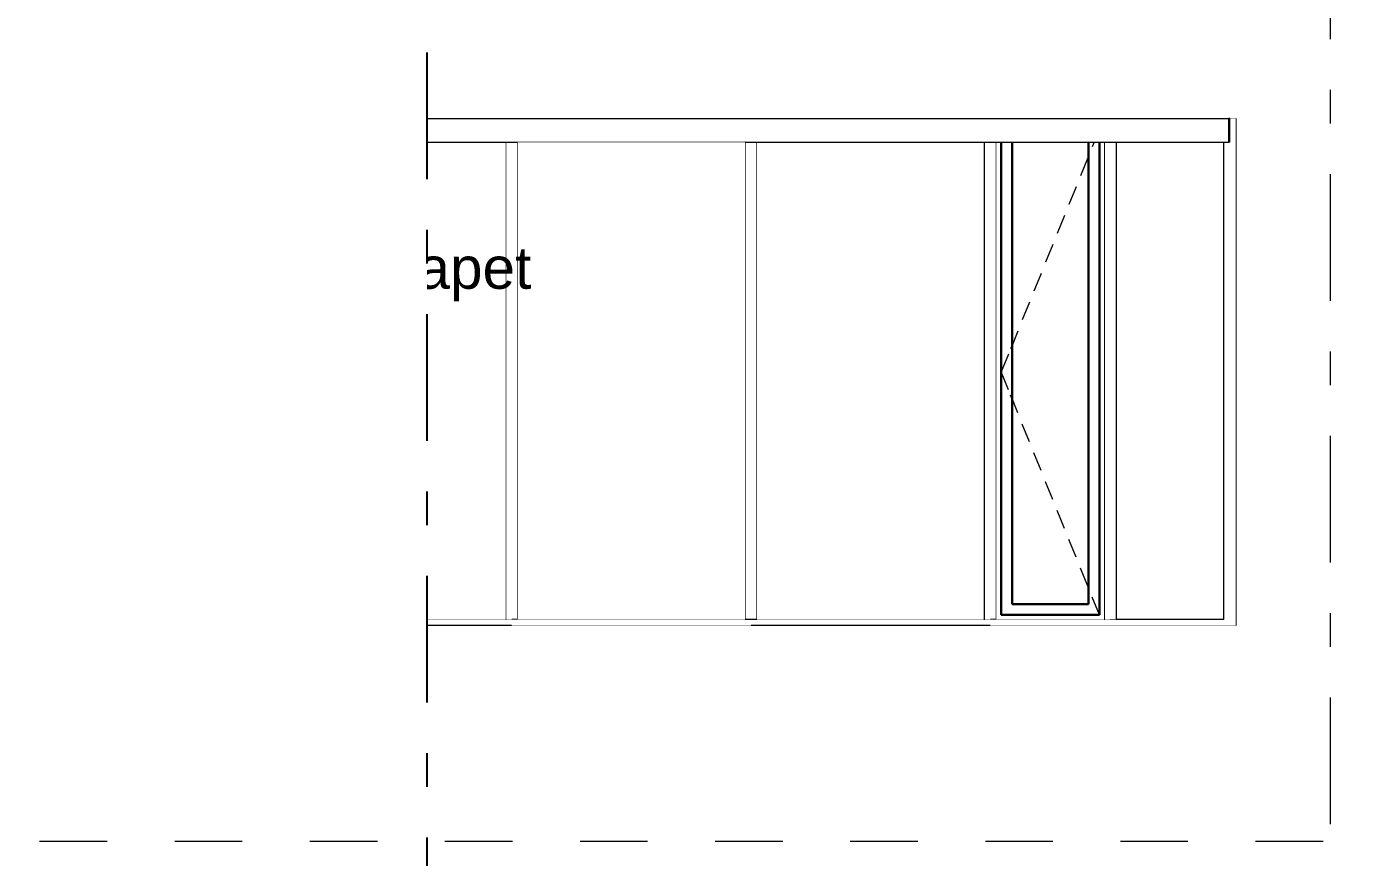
# Model space of a CAD drawing. Header units: millimetres. Extents: x -48147 to 1422273, y -494195 to 18123.
# Drawn here: x 1405204 to 1410760, y -477114 to -473642 of the extents above; entities that cross this region are included whole.
import ezdxf
from ezdxf.enums import TextEntityAlignment as Align

# ---------------------------------------------------------------- set-up
doc = ezdxf.new("R2010")
doc.units = ezdxf.units.MM
doc.header["$MEASUREMENT"] = 0
for name, pattern in [('Dashed', [2822.222233, 1411.111116, -1411.111116]), ('Double Dashed', [1093.611073, 529.166651, -211.666656, 141.111112, -211.666656]), ('Wipeout_Contour', [1000, 0, -1000])]:
    doc.linetypes.add(name, pattern=pattern)
for name, color, linetype, lineweight, true_color in [('0_Pen_No__105', 7, 'Continuous', 15, 0xa6a6a6), ('A-25-M_Wall_Ext_Pen_No__107', 7, 'Continuous', 15, 0xa6a6a6), ('New_A-15-MG_Structural_Grid_Phase_2_Pen_No__222', 7, 'Continuous', 13, 0x65af33), ('New_A-25-M_Curtain_Wall_Pen_No__43', 7, 'Continuous', 30, 0x444444), ('New_A-25-M_Wall_Ext_Pen_No__107', 7, 'Continuous', 15, 0xa6a6a6)]:
    doc.layers.add(name, color=color, linetype=linetype, lineweight=lineweight, true_color=true_color)
for name, color, linetype in [('A-25-M_Wall_Ext', 7, 'Continuous'), ('A-95-P_Drawing', 7, 'Continuous'), ('New_A-15-MG_Structural_Grid_Phase_2', 7, 'Continuous'), ('New_A-20-M_Ceiling', 7, 'Continuous'), ('New_A-25-M_Curtain_Wall', 7, 'Continuous'), ('New_A-25-M_Wall_Ext', 7, 'Continuous'), ('New_A-25-M_Wall_Int', 7, 'Continuous'), ('New_A-95-D_1_20', 7, 'Continuous'), ('New_ArchiCAD Doors', 7, 'Continuous')]:
    doc.layers.add(name, color=color, linetype=linetype)
for name, color, linetype, lineweight in [('A-25-M_Wall_Ext_Pen_No__1', 7, 'Continuous', 13), ('A-25-M_Wall_Ext_Pen_No__87', 8, 'Continuous', 20), ('A-95-P_Drawing_Pen_No__194', 7, 'Continuous', 25), ('New_A-20-M_Ceiling_Pen_No__89', 8, 'Continuous', 20), ('New_A-25-M_Curtain_Wall_Pen_No__2', 8, 'Continuous', 15), ('New_A-25-M_Curtain_Wall_Pen_No__3', 7, 'Continuous', 18), ('New_A-25-M_Curtain_Wall_Pen_No__87', 8, 'Continuous', 20), ('New_A-25-M_Wall_Ext_Pen_No__1', 7, 'Continuous', 13), ('New_A-25-M_Wall_Ext_Pen_No__191', 7, 'Continuous', 5), ('New_A-25-M_Wall_Ext_Pen_No__87', 8, 'Continuous', 20), ('New_A-95-D_1_20_Pen_No__1', 7, 'Continuous', 13), ('New_ArchiCAD Doors_Pen_No__87', 8, 'Continuous', 20)]:
    doc.layers.add(name, color=color, linetype=linetype, lineweight=lineweight)
doc.styles.add('GENERATED_STYLE_1', font='')
doc.styles.add('GENERATED_STYLE_2', font='')
doc.styles.get('GENERATED_STYLE_1').set_extended_font_data('Arial')
doc.styles.get('GENERATED_STYLE_2').set_extended_font_data('Swis721 BT')
pattern_1 = [(60, (1383917.507, -489195.03), (-43.30127, 25), []), (120, (1383917.507, -489195.03), (43.30127, 25), [])]

# ---------------------------------------------------------------- blocks, each defined once
blk = doc.blocks.new('Section Elem_7_2', base_point=(1383917.5, -489195))
at = {"color": 254, "linetype": 'Wipeout_Contour', "lineweight": 0, "ltscale": 5940496.39695236}
blk.add_wipeout([(1406230.7, -476145), (1407230.7, -476145), (1407230.7, -476120), (1406230.7, -476120)], dxfattribs=at).dxf.layer = 'New_A-25-M_Curtain_Wall'
at = {"layer": 'New_A-25-M_Curtain_Wall_Pen_No__87', "linetype": 'Continuous'}
blk.add_line((1407230.7, -476120), (1406255.7, -476120), dxfattribs=at)
blk = doc.blocks.new('Section Elem_8_2', base_point=(1383917.5, -489195))
at = {"color": 254, "linetype": 'Wipeout_Contour', "lineweight": 0, "ltscale": 5948074.663898706}
blk.add_wipeout([(1408230.7, -476145), (1409230.7, -476145), (1409230.7, -476120), (1408230.7, -476120)], dxfattribs=at).dxf.layer = 'New_A-25-M_Curtain_Wall'
at = {"layer": 'New_A-25-M_Curtain_Wall_Pen_No__87', "linetype": 'Continuous'}
blk.add_line((1409230.7, -476120), (1408255.7, -476120), dxfattribs=at)
blk = doc.blocks.new('Section Elem_41_2', base_point=(1383917.5, -489195))
at = {"layer": 'New_ArchiCAD Doors_Pen_No__87', "linetype": 'Continuous'}
for p, q in [((1405205.7, -475030), (1405205.7, -474025)), ((1405205.7, -474025), (1405230.8, -474025)), ((1410231.1, -474025), (1410255.7, -474025)), ((1410255.7, -474025), (1410255.7, -476145)), ((1410255.7, -476145), (1405332.4, -476145))]:
    blk.add_line(p, q, dxfattribs=at)
blk = doc.blocks.new('Section Elem_43_2', base_point=(1383917.5, -489195))
at = {"color": 254, "linetype": 'Wipeout_Contour', "lineweight": 0, "ltscale": 5944888.402087584}
blk.add_wipeout([(1408205.7, -476120), (1408255.7, -476120), (1408255.7, -474125), (1408205.7, -474125)], dxfattribs=at).dxf.layer = 'New_A-25-M_Curtain_Wall'
at = {"layer": 'New_A-25-M_Curtain_Wall_Pen_No__87', "linetype": 'Continuous'}
for p, q in [((1408205.7, -476120), (1408205.7, -474125)), ((1408255.7, -476120), (1408255.7, -474125)), ((1408255.7, -476120), (1408230.7, -476120))]:
    blk.add_line(p, q, dxfattribs=at)
blk = doc.blocks.new('Section Elem_44_2', base_point=(1383917.5, -489195))
at = {"color": 254, "linetype": 'Wipeout_Contour', "lineweight": 0, "ltscale": 5937308.762778898}
blk.add_wipeout([(1406205.7, -476120), (1406255.7, -476120), (1406255.7, -474125), (1406205.7, -474125)], dxfattribs=at).dxf.layer = 'New_A-25-M_Curtain_Wall'
at = {"layer": 'New_A-25-M_Curtain_Wall_Pen_No__87', "linetype": 'Continuous'}
for p, q in [((1406205.7, -476120), (1406205.7, -474125)), ((1406255.7, -476120), (1406255.7, -474125)), ((1406255.7, -476120), (1406230.7, -476120))]:
    blk.add_line(p, q, dxfattribs=at)
blk = doc.blocks.new('Section Elem_45_2', base_point=(1383917.5, -489195))
at = {"color": 254, "linetype": 'Wipeout_Contour', "lineweight": 0, "ltscale": 5946783.515111756}
blk.add_wipeout([(1409205.7, -474125), (1408255.7, -474125), (1408255.7, -476120), (1409205.7, -476120)], dxfattribs=at).dxf.layer = 'New_A-25-M_Curtain_Wall'
blk = doc.blocks.new('Section Elem_64_2', base_point=(1383917.5, -489195))
at = {"color": 254, "linetype": 'Wipeout_Contour', "lineweight": 0, "ltscale": 5948678.634659735}
blk.add_wipeout([(1409205.7, -476120), (1409255.7, -476120), (1409255.7, -474125), (1409205.7, -474125)], dxfattribs=at).dxf.layer = 'New_A-25-M_Curtain_Wall'
at = {"layer": 'New_A-25-M_Curtain_Wall_Pen_No__87', "linetype": 'Continuous'}
for p, q in [((1409205.7, -476120), (1409205.7, -474125)), ((1409255.7, -476120), (1409255.7, -474125)), ((1409255.7, -476120), (1409230.7, -476120))]:
    blk.add_line(p, q, dxfattribs=at)
blk = doc.blocks.new('Section Elem_65_2', base_point=(1383917.5, -489195))
at = {"color": 254, "linetype": 'Wipeout_Contour', "lineweight": 0, "ltscale": 5932119.990449856}
blk.add_wipeout([(1405225.7, -474050), (1405230.7, -474050), (1405230.7, -474025), (1405225.7, -474025)], dxfattribs=at).dxf.layer = 'New_A-25-M_Curtain_Wall'
at = {"color": 254, "linetype": 'Wipeout_Contour', "lineweight": 0, "ltscale": 17802130.51310764}
blk.add_wipeout([(1405255.7, -474125), (1405255.7, -475030), (1405332.4, -475030), (1405332.4, -475030.7), (1405332.9, -475030.9), (1405334, -475033.3), (1405334, -475117.9), (1405333, -475120.2), (1405332.4, -475120.4), (1405332.4, -476120), (1405705.7, -476120), (1405705.7, -474125)], dxfattribs=at).dxf.layer = 'New_A-25-M_Curtain_Wall'
at = {"layer": 'New_A-25-M_Curtain_Wall_Pen_No__87', "linetype": 'Continuous'}
blk.add_line((1405225.7, -474050), (1405225.7, -474025), dxfattribs=at)
blk = doc.blocks.new('Section Elem_68_2', base_point=(1383917.5, -489195))
at = {"color": 254, "linetype": 'Wipeout_Contour', "lineweight": 0, "ltscale": 5951521.496167638}
blk.add_wipeout([(1409755.7, -476120), (1410205.7, -476120), (1410205.7, -474125), (1409755.7, -474125)], dxfattribs=at).dxf.layer = 'New_A-25-M_Curtain_Wall'
blk = doc.blocks.new('Section Elem_69_2', base_point=(1383917.5, -489195))
at = {"color": 254, "linetype": 'Wipeout_Contour', "lineweight": 0, "ltscale": 5950916.772465661}
blk.add_wipeout([(1409230.7, -476145), (1409730.7, -476145), (1409730.7, -476120), (1409230.7, -476120)], dxfattribs=at).dxf.layer = 'New_A-25-M_Curtain_Wall'
at = {"layer": 'New_A-25-M_Curtain_Wall_Pen_No__87', "linetype": 'Continuous'}
blk.add_line((1409730.7, -476120), (1409255.7, -476120), dxfattribs=at)
blk = doc.blocks.new('Section Elem_70_2', base_point=(1383917.5, -489195))
at = {"color": 254, "linetype": 'Wipeout_Contour', "lineweight": 0, "ltscale": 11904249.48370631}
blk.add_wipeout([(1410226.1, -474125), (1410205.7, -474125), (1410205.7, -476120), (1410230.7, -476145), (1410255.7, -476145), (1410255.7, -474025), (1410231.1, -474025), (1410231.1, -474125)], dxfattribs=at).dxf.layer = 'New_A-25-M_Curtain_Wall'
at = {"layer": 'New_A-25-M_Curtain_Wall_Pen_No__87', "linetype": 'Continuous'}
blk.add_line((1410205.7, -476120), (1410205.7, -474125), dxfattribs=at)
blk = doc.blocks.new('Section Elem_132_2', base_point=(1383917.5, -489195))
at = {"color": 254, "linetype": 'Wipeout_Contour', "lineweight": 0, "ltscale": 5935953.1444027}
blk.add_wipeout([(1405332.4, -476145), (1405730.7, -476145), (1405730.7, -476120), (1405332.4, -476120)], dxfattribs=at).dxf.layer = 'New_A-25-M_Curtain_Wall'
at = {"layer": 'New_A-25-M_Curtain_Wall_Pen_No__87', "linetype": 'Continuous'}
blk.add_line((1405730.7, -476120), (1405332.4, -476120), dxfattribs=at)
blk = doc.blocks.new('Section Elem_135_2', base_point=(1383917.5, -489195))
at = {"color": 254, "linetype": 'Wipeout_Contour', "lineweight": 0, "ltscale": 10381958.09475882}
blk.add_wipeout([(1405230.7, -474050), (1405205.7, -474050), (1405205.7, -475030), (1405255.7, -475030), (1405255.7, -474125), (1405236.1, -474125), (1405230.7, -474125)], dxfattribs=at).dxf.layer = 'New_A-25-M_Curtain_Wall'
at = {"layer": 'New_A-25-M_Curtain_Wall_Pen_No__87', "linetype": 'Continuous'}
for p, q in [((1405230.7, -474050), (1405205.7, -474050)), ((1405205.7, -475030), (1405205.7, -474050)), ((1405255.7, -475030), (1405255.7, -474125))]:
    blk.add_line(p, q, dxfattribs=at)
blk = doc.blocks.new('Section Elem_136_2', base_point=(1383917.5, -489195))
at = {"color": 254, "linetype": 'Wipeout_Contour', "lineweight": 0, "ltscale": 5932069.383279662}
blk.add_wipeout([(1405225.7, -474025), (1405205.7, -474025), (1405205.7, -474045), (1405225.7, -474045)], dxfattribs=at).dxf.layer = 'New_A-25-M_Wall_Int'
blk = doc.blocks.new('Section Elem_139_2', base_point=(1383917.5, -489195))
at = {"color": 254, "linetype": 'Wipeout_Contour', "lineweight": 0, "ltscale": 5935414.025391105}
blk.add_wipeout([(1405705.7, -476120), (1405755.7, -476120), (1405755.7, -474125), (1405705.7, -474125)], dxfattribs=at).dxf.layer = 'New_A-25-M_Curtain_Wall'
at = {"layer": 'New_A-25-M_Curtain_Wall_Pen_No__87', "linetype": 'Continuous'}
for p, q in [((1405705.7, -476120), (1405705.7, -474125)), ((1405755.7, -476120), (1405755.7, -474125)), ((1405755.7, -476120), (1405730.7, -476120))]:
    blk.add_line(p, q, dxfattribs=at)
blk = doc.blocks.new('Section Elem_140_2', base_point=(1383917.5, -489195))
at = {"color": 254, "linetype": 'Wipeout_Contour', "lineweight": 0, "ltscale": 5937654.805771545}
blk.add_wipeout([(1405730.7, -476145), (1406230.7, -476145), (1406230.7, -476120), (1405730.7, -476120)], dxfattribs=at).dxf.layer = 'New_A-25-M_Curtain_Wall'
at = {"layer": 'New_A-25-M_Curtain_Wall_Pen_No__87', "linetype": 'Continuous'}
blk.add_line((1406230.7, -476120), (1405755.7, -476120), dxfattribs=at)
blk = doc.blocks.new('Section Elem_141_2', base_point=(1383917.5, -489195))
at = {"color": 254, "linetype": 'Wipeout_Contour', "lineweight": 0, "ltscale": 5937169.682058819}
blk.add_wipeout([(1406185.7, -476100), (1406205.7, -476120), (1406205.7, -474125), (1406185.7, -474125)], dxfattribs=at).dxf.layer = 'New_A-25-M_Curtain_Wall'
at = {"color": 254, "linetype": 'Wipeout_Contour', "lineweight": 0, "ltscale": 5937625.913949562}
blk.add_wipeout([(1405755.7, -476120), (1406205.7, -476120), (1406185.7, -476100), (1405775.7, -476100)], dxfattribs=at).dxf.layer = 'New_A-25-M_Curtain_Wall'
at = {"color": 254, "linetype": 'Wipeout_Contour', "lineweight": 0, "ltscale": 5935540.218441632}
blk.add_wipeout([(1405755.7, -476120), (1405775.7, -476100), (1405775.7, -474125), (1405755.7, -474125)], dxfattribs=at).dxf.layer = 'New_A-25-M_Curtain_Wall'
at = {"color": 254, "linetype": 'Wipeout_Contour', "lineweight": 0, "ltscale": 5937025.67760729}
blk.add_wipeout([(1406140.7, -476055), (1406185.7, -476100), (1406185.7, -474125), (1406140.7, -474125)], dxfattribs=at).dxf.layer = 'New_A-25-M_Curtain_Wall'
at = {"color": 254, "linetype": 'Wipeout_Contour', "lineweight": 0, "ltscale": 5935642.513322307}
blk.add_wipeout([(1405775.7, -476100), (1405820.7, -476055), (1405820.7, -474125), (1405775.7, -474125)], dxfattribs=at).dxf.layer = 'New_A-25-M_Curtain_Wall'
at = {"color": 254, "linetype": 'Wipeout_Contour', "lineweight": 0, "ltscale": 5937584.214642066}
blk.add_wipeout([(1405775.7, -476100), (1406185.7, -476100), (1406140.7, -476055), (1405820.7, -476055)], dxfattribs=at).dxf.layer = 'New_A-25-M_Curtain_Wall'
at = {"layer": 'New_A-25-M_Curtain_Wall_Pen_No__43', "linetype": 'Continuous'}
for p, q in [((1405775.7, -476100), (1405775.7, -474125)), ((1406185.7, -474125), (1406185.7, -476100)), ((1406185.7, -476100), (1405775.7, -476100))]:
    blk.add_line(p, q, dxfattribs=at)
at = {"color": 254, "linetype": 'Wipeout_Contour', "lineweight": 0, "ltscale": 5936319.660478035}
blk.add_wipeout([(1405820.7, -474125), (1405820.7, -476055), (1406140.7, -476055), (1406140.7, -474125)], dxfattribs=at).dxf.layer = 'New_A-25-M_Curtain_Wall'
at = {"layer": 'New_A-25-M_Curtain_Wall_Pen_No__3', "linetype": 'Continuous'}
for p, q in [((1406163.5, -474125), (1406155.8, -474144.2)), ((1406137, -474190.6), (1406107.1, -474264.7)), ((1406088.4, -474311.1), (1406058.4, -474385.3)), ((1406039.7, -474431.6), (1406009.7, -474505.8)), ((1405991, -474552.2), (1405961, -474626.4)), ((1405942.3, -474672.7), (1405912.3, -474746.9)), ((1405893.6, -474793.3), (1405863.6, -474867.4)), ((1405844.9, -474913.8), (1405814.9, -474988)), ((1405805.7, -475010.9), (1405775.7, -475085)), ((1405805.7, -475159.2), (1405775.7, -475085)), ((1405844.9, -475256.3), (1405814.9, -475182.1)), ((1405893.6, -475376.8), (1405863.6, -475302.6)), ((1405942.3, -475497.3), (1405912.3, -475423.2)), ((1405991, -475617.9), (1405961, -475543.7)), ((1406039.7, -475738.4), (1406009.7, -475664.2)), ((1406088.4, -475859), (1406058.4, -475784.8)), ((1406137, -475979.5), (1406107.1, -475905.3)), ((1406185.7, -476100), (1406155.8, -476025.9))]:
    blk.add_line(p, q, dxfattribs=at)
at = {"layer": 'New_A-25-M_Curtain_Wall_Pen_No__43', "linetype": 'Continuous'}
for p, q in [((1405820.7, -474125), (1405820.7, -476055)), ((1406140.7, -476055), (1406140.7, -474125)), ((1405820.7, -476055), (1406140.7, -476055))]:
    blk.add_line(p, q, dxfattribs=at)
blk = doc.blocks.new('Section Elem_142_2', base_point=(1383917.5, -489195))
at = {"color": 254, "linetype": 'Wipeout_Contour', "lineweight": 0, "ltscale": 5941098.444712333}
blk.add_wipeout([(1407205.7, -476120), (1407255.7, -476120), (1407255.7, -474125), (1407205.7, -474125)], dxfattribs=at).dxf.layer = 'New_A-25-M_Curtain_Wall'
at = {"layer": 'New_A-25-M_Curtain_Wall_Pen_No__87', "linetype": 'Continuous'}
for p, q in [((1407205.7, -476120), (1407205.7, -474125)), ((1407255.7, -476120), (1407255.7, -474125)), ((1407255.7, -476120), (1407230.7, -476120))]:
    blk.add_line(p, q, dxfattribs=at)
blk = doc.blocks.new('Section Elem_143_2', base_point=(1383917.5, -489195))
at = {"color": 254, "linetype": 'Wipeout_Contour', "lineweight": 0, "ltscale": 5939203.600436326}
blk.add_wipeout([(1406255.7, -476120), (1407205.7, -476120), (1407205.7, -474125), (1406255.7, -474125)], dxfattribs=at).dxf.layer = 'New_A-25-M_Curtain_Wall'
blk = doc.blocks.new('Section Elem_154_2', base_point=(1383917.5, -489195))
at = {"color": 254, "linetype": 'Wipeout_Contour', "lineweight": 0, "ltscale": 5950573.853857102}
blk.add_wipeout([(1409705.7, -476120), (1409755.7, -476120), (1409755.7, -474125), (1409705.7, -474125)], dxfattribs=at).dxf.layer = 'New_A-25-M_Curtain_Wall'
at = {"layer": 'New_A-25-M_Curtain_Wall_Pen_No__87', "linetype": 'Continuous'}
for p, q in [((1409705.7, -474125), (1409705.7, -476120)), ((1409755.7, -474125), (1409755.7, -476120)), ((1409730.7, -476120), (1409755.7, -476120))]:
    blk.add_line(p, q, dxfattribs=at)
blk = doc.blocks.new('Section Elem_155_2', base_point=(1383917.5, -489195))
at = {"color": 254, "linetype": 'Wipeout_Contour', "lineweight": 0, "ltscale": 5952787.975598231}
blk.add_wipeout([(1409730.7, -476145), (1410230.7, -476145), (1410205.7, -476120), (1409730.7, -476120)], dxfattribs=at).dxf.layer = 'New_A-25-M_Curtain_Wall'
at = {"layer": 'New_A-25-M_Curtain_Wall_Pen_No__87', "linetype": 'Continuous'}
blk.add_line((1410205.7, -476120), (1409755.7, -476120), dxfattribs=at)
blk = doc.blocks.new('Section Elem_156_2', base_point=(1383917.5, -489195))
at = {"color": 254, "linetype": 'Wipeout_Contour', "lineweight": 0, "ltscale": 5950434.753717912}
blk.add_wipeout([(1409685.7, -476100), (1409705.7, -476120), (1409705.7, -474125), (1409685.7, -474125)], dxfattribs=at).dxf.layer = 'New_A-25-M_Curtain_Wall'
at = {"color": 254, "linetype": 'Wipeout_Contour', "lineweight": 0, "ltscale": 5950887.94482683}
blk.add_wipeout([(1409255.7, -476120), (1409705.7, -476120), (1409685.7, -476100), (1409275.7, -476100)], dxfattribs=at).dxf.layer = 'New_A-25-M_Curtain_Wall'
at = {"color": 254, "linetype": 'Wipeout_Contour', "lineweight": 0, "ltscale": 5948804.875869758}
blk.add_wipeout([(1409255.7, -476120), (1409275.7, -476100), (1409275.7, -474125), (1409255.7, -474125)], dxfattribs=at).dxf.layer = 'New_A-25-M_Curtain_Wall'
at = {"color": 254, "linetype": 'Wipeout_Contour', "lineweight": 0, "ltscale": 5950290.764421943}
blk.add_wipeout([(1409640.7, -476055), (1409685.7, -476100), (1409685.7, -474125), (1409640.7, -474125)], dxfattribs=at).dxf.layer = 'New_A-25-M_Curtain_Wall'
at = {"color": 254, "linetype": 'Wipeout_Contour', "lineweight": 0, "ltscale": 5948907.248440886}
blk.add_wipeout([(1409275.7, -476100), (1409320.7, -476055), (1409320.7, -474125), (1409275.7, -474125)], dxfattribs=at).dxf.layer = 'New_A-25-M_Curtain_Wall'
at = {"color": 254, "linetype": 'Wipeout_Contour', "lineweight": 0, "ltscale": 5950846.338454215}
blk.add_wipeout([(1409275.7, -476100), (1409685.7, -476100), (1409640.7, -476055), (1409320.7, -476055)], dxfattribs=at).dxf.layer = 'New_A-25-M_Curtain_Wall'
at = {"layer": 'New_A-25-M_Curtain_Wall_Pen_No__43', "linetype": 'Continuous'}
for p, q in [((1409275.7, -476100), (1409275.7, -474125)), ((1409685.7, -474125), (1409685.7, -476100)), ((1409685.7, -476100), (1409275.7, -476100))]:
    blk.add_line(p, q, dxfattribs=at)
at = {"color": 254, "linetype": 'Wipeout_Contour', "lineweight": 0, "ltscale": 5949584.603725301}
blk.add_wipeout([(1409320.7, -474125), (1409320.7, -476055), (1409640.7, -476055), (1409640.7, -474125)], dxfattribs=at).dxf.layer = 'New_A-25-M_Curtain_Wall'
at = {"layer": 'New_A-25-M_Curtain_Wall_Pen_No__3', "linetype": 'Continuous'}
for p, q in [((1409663.5, -474125), (1409655.8, -474144.2)), ((1409637, -474190.6), (1409607.1, -474264.7)), ((1409588.4, -474311.1), (1409558.4, -474385.3)), ((1409539.7, -474431.6), (1409509.7, -474505.8)), ((1409491, -474552.2), (1409461, -474626.4)), ((1409442.3, -474672.7), (1409412.3, -474746.9)), ((1409393.6, -474793.3), (1409363.6, -474867.4)), ((1409344.9, -474913.8), (1409314.9, -474988)), ((1409305.7, -475010.9), (1409275.7, -475085)), ((1409305.7, -475159.2), (1409275.7, -475085)), ((1409344.9, -475256.3), (1409314.9, -475182.1)), ((1409393.6, -475376.8), (1409363.6, -475302.6)), ((1409442.3, -475497.3), (1409412.3, -475423.2)), ((1409491, -475617.9), (1409461, -475543.7)), ((1409539.7, -475738.4), (1409509.7, -475664.2)), ((1409588.4, -475859), (1409558.4, -475784.8)), ((1409637, -475979.5), (1409607.1, -475905.3)), ((1409685.7, -476100), (1409655.8, -476025.9))]:
    blk.add_line(p, q, dxfattribs=at)
at = {"layer": 'New_A-25-M_Curtain_Wall_Pen_No__43', "linetype": 'Continuous'}
for p, q in [((1409320.7, -474125), (1409320.7, -476055)), ((1409640.7, -476055), (1409640.7, -474125)), ((1409320.7, -476055), (1409640.7, -476055))]:
    blk.add_line(p, q, dxfattribs=at)
blk = doc.blocks.new('Section Elem_157_2', base_point=(1383917.5, -489195))
at = {"color": 254, "linetype": 'Wipeout_Contour', "lineweight": 0, "ltscale": 5932188.114691609}
blk.add_wipeout([(1405236.1, -474125), (1405236.1, -474025), (1405231.1, -474025), (1405231.1, -474125)], dxfattribs=at).dxf.layer = 'New_A-25-M_Curtain_Wall'
at = {"color": 254, "linetype": 'Wipeout_Contour', "lineweight": 0, "ltscale": 5951123.217876434}
blk.add_wipeout([(1410231.1, -474125), (1410231.1, -474025), (1410226.1, -474025), (1410226.1, -474125)], dxfattribs=at).dxf.layer = 'New_A-25-M_Curtain_Wall'
at = {"color": 254, "linetype": 'Wipeout_Contour', "lineweight": 0, "ltscale": 5932178.030144753}
blk.add_wipeout([(1405231.1, -474025), (1405230.7, -474025), (1405230.7, -474125), (1405231.1, -474125)], dxfattribs=at).dxf.layer = 'New_A-25-M_Curtain_Wall'
at = {"color": 254, "linetype": 'Wipeout_Contour', "lineweight": 0, "ltscale": 5941655.665586464}
blk.add_wipeout([(1405236.1, -474125), (1410226.1, -474125), (1410226.1, -474025), (1405236.1, -474025)], dxfattribs=at).dxf.layer = 'New_A-25-M_Curtain_Wall'
at = {"layer": 'New_A-25-M_Curtain_Wall_Pen_No__2', "linetype": 'Continuous'}
for p, q in [((1405231.1, -474025), (1405230.8, -474025)), ((1405231.1, -474125), (1405231.1, -474025)), ((1405236.1, -474025), (1405231.1, -474025)), ((1405236.1, -474025), (1410226.1, -474025)), ((1405236.1, -474025), (1405236.1, -474125)), ((1410226.1, -474125), (1410226.1, -474025)), ((1410231.1, -474025), (1410226.1, -474025)), ((1410231.1, -474125), (1410231.1, -474025)), ((1405230.7, -474125), (1405231.1, -474125)), ((1405236.1, -474125), (1405231.1, -474125)), ((1405236.1, -474125), (1410226.1, -474125)), ((1410231.1, -474125), (1410226.1, -474125))]:
    blk.add_line(p, q, dxfattribs=at)
blk = doc.blocks.new('Section Elem_158_2', base_point=(1383917.5, -489195))
at = {"color": 254, "linetype": 'Wipeout_Contour', "lineweight": 0, "ltscale": 5944285.392270362}
blk.add_wipeout([(1407230.7, -476145), (1408230.7, -476145), (1408230.7, -476120), (1407230.7, -476120)], dxfattribs=at).dxf.layer = 'New_A-25-M_Curtain_Wall'
at = {"layer": 'New_A-25-M_Curtain_Wall_Pen_No__87', "linetype": 'Continuous'}
blk.add_line((1408230.7, -476120), (1407255.7, -476120), dxfattribs=at)
blk = doc.blocks.new('Section Elem_159_2', base_point=(1383917.5, -489195))
at = {"color": 254, "linetype": 'Wipeout_Contour', "lineweight": 0, "ltscale": 5942993.420114622}
blk.add_wipeout([(1408205.7, -474125), (1407255.7, -474125), (1407255.7, -476120), (1408205.7, -476120)], dxfattribs=at).dxf.layer = 'New_A-25-M_Curtain_Wall'
blk = doc.blocks.new('Section Elem_482_2', base_point=(1383917.5, -489195))
at = {"color": 254, "linetype": 'Wipeout_Contour', "lineweight": 0, "ltscale": 5932085.365682092}
blk.add_wipeout([(1405205.7, -474045), (1405205.7, -474050), (1405225.7, -474050), (1405225.7, -474045)], dxfattribs=at).dxf.layer = 'New_A-20-M_Ceiling'
at = {"layer": 'New_A-20-M_Ceiling_Pen_No__89', "linetype": 'Continuous'}
blk.add_line((1405225.7, -474045), (1405205.7, -474045), dxfattribs=at)
blk = doc.blocks.new('Section Elem_557_2', base_point=(1383917.5, -489195))
at = {"layer": 'New_A-25-M_Wall_Ext_Pen_No__1', "linetype": 'Continuous'}
for p, q in [((1404409.5, -475057.7), (1404409.5, -475077.7)), ((1404410.1, -475057.7), (1404409.5, -475057.7)), ((1404410.1, -475077.7), (1404409.5, -475077.7))]:
    blk.add_line(p, q, dxfattribs=at)
at = {"layer": 'New_A-25-M_Wall_Ext_Pen_No__191', "linetype": 'Continuous'}
for p, q in [((1404410.8, -475045.2), (1404408.7, -475046.3)), ((1404411.1, -475048.2), (1404410.8, -475048.5)), ((1404410.8, -475048.5), (1404410.8, -475057.7)), ((1404408.8, -475119.5), (1404411.1, -475120.4)), ((1404410.8, -475077.7), (1404410.8, -475117.2)), ((1404410.8, -475117.2), (1404410.9, -475117.4)), ((1404410.9, -475117.4), (1404411.1, -475117.4)), ((1404415.5, -475113.1), (1404417.6, -475115.3))]:
    blk.add_line(p, q, dxfattribs=at)
at = {"layer": 'New_A-25-M_Wall_Ext_Pen_No__191', "linetype": 'Continuous', "flags": 128}
for points in [[(1404408.7, -475046.3), (1404407.8, -475048.5), (1404407.8, -475117.2), (1404408.8, -475119.5)], [(1404415.5, -475113.1), (1404411.3, -475117.4), (1404411.1, -475117.4)], [(1404417.6, -475115.3), (1404413.4, -475119.5), (1404411.1, -475120.4)]]:
    blk.add_lwpolyline(points, dxfattribs=at)
at = {"color": 254, "linetype": 'Wipeout_Contour', "lineweight": 0, "ltscale": 5931791.236696148}
blk.add_wipeout([(1404679.8, -475044.6), (1404686.7, -475044.6), (1404920.9, -475040.4), (1404920.9, -475040.3)], dxfattribs=at).dxf.layer = 'New_A-25-M_Wall_Ext'
at = {"color": 254, "linetype": 'Wipeout_Contour', "lineweight": 0, "ltscale": 4450340.604469882}
blk.add_wipeout([(1405332.4, -475030.9), (1405332.9, -475030.9), (1405332.4, -475030.7)], dxfattribs=at).dxf.layer = 'New_A-25-M_Wall_Ext'
at = {"color": 254, "linetype": 'Wipeout_Contour', "lineweight": 0, "ltscale": 7414581.623638649}
blk.add_wipeout([(1404920.9, -475039.9), (1404660.4, -475044.7), (1404661.8, -475044.6), (1404678.9, -475044.6), (1404920.9, -475040.3)], dxfattribs=at).dxf.layer = 'New_A-25-M_Wall_Ext'
at = {"color": 254, "linetype": 'Wipeout_Contour', "lineweight": 0, "ltscale": 4450324.613221413}
blk.add_wipeout([(1405323.8, -475030.3), (1405325.3, -475030.9), (1405332.1, -475030.9)], dxfattribs=at).dxf.layer = 'New_A-25-M_Wall_Ext'
at = {"color": 254, "linetype": 'Wipeout_Contour', "lineweight": 0, "ltscale": 10380094.33617226}
blk.add_wipeout([(1404920.9, -475039.4), (1404632.3, -475044.6), (1404633.7, -475044.6), (1404636.5, -475044.6), (1404635.7, -475044.6), (1404660.4, -475044.7), (1404920.9, -475039.9)], dxfattribs=at).dxf.layer = 'New_A-25-M_Wall_Ext'
at = {"color": 254, "linetype": 'Wipeout_Contour', "lineweight": 0, "ltscale": 10384115.04416045}
blk.add_wipeout([(1405325.3, -475030.9), (1405326.4, -475033.3), (1405334, -475033.3), (1405332.9, -475030.9), (1405332.4, -475030.9), (1405332.4, -475031), (1405332.1, -475030.9)], dxfattribs=at).dxf.layer = 'New_A-25-M_Wall_Ext'
at = {"color": 254, "linetype": 'Wipeout_Contour', "lineweight": 0, "ltscale": 5931672.355623686}
blk.add_wipeout([(1404920.9, -475039.1), (1404609.9, -475044.7), (1404631.8, -475044.7), (1404920.9, -475039.4)], dxfattribs=at).dxf.layer = 'New_A-25-M_Wall_Ext'
at = {"color": 254, "linetype": 'Wipeout_Contour', "lineweight": 0, "ltscale": 5933834.792417941}
blk.add_wipeout([(1405326.4, -475033.3), (1405326.4, -475117.9), (1405334, -475117.9), (1405334, -475033.3)], dxfattribs=at).dxf.layer = 'New_A-25-M_Wall_Ext'
at = {"layer": 'New_A-25-M_Wall_Ext_Pen_No__87', "linetype": 'Continuous'}
blk.add_line((1404920.9, -475040.4), (1404686.7, -475044.6), dxfattribs=at)
at = {"color": 254, "linetype": 'Wipeout_Contour', "lineweight": 0, "ltscale": 7417156.707213905}
blk.add_wipeout([(1405322.3, -475030.8), (1405304.7, -475030.2), (1405306.6, -475030.9), (1405325.3, -475030.9), (1405323.8, -475030.3)], dxfattribs=at).dxf.layer = 'New_A-25-M_Wall_Ext'
at = {"color": 254, "linetype": 'Wipeout_Contour', "lineweight": 0, "ltscale": 5933888.658753512}
blk.add_wipeout([(1405325.4, -475120.2), (1405333, -475120.2), (1405334, -475117.9), (1405326.4, -475117.9)], dxfattribs=at).dxf.layer = 'New_A-25-M_Wall_Ext'
at = {"color": 254, "linetype": 'Wipeout_Contour', "lineweight": 0, "ltscale": 5933727.222018466}
blk.add_wipeout([(1405325.3, -475030.9), (1405306.6, -475030.9), (1405307.7, -475033.3), (1405326.4, -475033.3)], dxfattribs=at).dxf.layer = 'New_A-25-M_Wall_Ext'
at = {"color": 254, "linetype": 'Wipeout_Contour', "lineweight": 0, "ltscale": 7417360.731809813}
blk.add_wipeout([(1405325.4, -475120.2), (1405323.8, -475120.9), (1405332.4, -475120.2), (1405332.4, -475120.4), (1405333, -475120.2)], dxfattribs=at).dxf.layer = 'New_A-25-M_Wall_Ext'
at = {"color": 254, "linetype": 'Wipeout_Contour', "lineweight": 0, "ltscale": 5933784.951158006}
blk.add_wipeout([(1405307.7, -475033.3), (1405307.7, -475117.9), (1405326.4, -475117.9), (1405326.4, -475033.3)], dxfattribs=at).dxf.layer = 'New_A-25-M_Wall_Ext'
at = {"color": 254, "linetype": 'Wipeout_Contour', "lineweight": 0, "ltscale": 7417046.460729258}
blk.add_wipeout([(1405302.1, -475030.6), (1405275.4, -475030.1), (1405277.6, -475030.9), (1405306.6, -475030.9), (1405304.7, -475030.2)], dxfattribs=at).dxf.layer = 'New_A-25-M_Wall_Ext'
at = {"color": 254, "linetype": 'Wipeout_Contour', "lineweight": 0, "ltscale": 5933838.81888975}
blk.add_wipeout([(1405307.7, -475117.9), (1405306.7, -475120.2), (1405325.4, -475120.2), (1405326.4, -475117.9)], dxfattribs=at).dxf.layer = 'New_A-25-M_Wall_Ext'
at = {"color": 254, "linetype": 'Wipeout_Contour', "lineweight": 0, "ltscale": 5933636.829185558}
blk.add_wipeout([(1405306.6, -475030.9), (1405277.6, -475030.9), (1405278.7, -475033.3), (1405307.7, -475033.3)], dxfattribs=at).dxf.layer = 'New_A-25-M_Wall_Ext'
at = {"color": 254, "linetype": 'Wipeout_Contour', "lineweight": 0, "ltscale": 7417300.588104626}
blk.add_wipeout([(1405304.7, -475121), (1405322.3, -475120.4), (1405323.8, -475120.9), (1405325.4, -475120.2), (1405306.7, -475120.2)], dxfattribs=at).dxf.layer = 'New_A-25-M_Wall_Ext'
at = {"color": 254, "linetype": 'Wipeout_Contour', "lineweight": 0, "ltscale": 5933694.557494675}
blk.add_wipeout([(1405278.7, -475033.3), (1405278.7, -475117.9), (1405307.7, -475117.9), (1405307.7, -475033.3)], dxfattribs=at).dxf.layer = 'New_A-25-M_Wall_Ext'
at = {"layer": 'New_A-25-M_Wall_Ext_Pen_No__87', "linetype": 'Continuous'}
for p, q in [((1405326.4, -475033.3), (1405307.7, -475033.3)), ((1405334, -475033.3), (1405326.4, -475033.3)), ((1405332.9, -475030.9), (1405332.4, -475030.7)), ((1405332.9, -475030.9), (1405332.9, -475030.9)), ((1405334, -475033.3), (1405332.9, -475030.9))]:
    blk.add_line(p, q, dxfattribs=at)
at = {"color": 254, "linetype": 'Wipeout_Contour', "lineweight": 0, "ltscale": 7416927.030436842}
blk.add_wipeout([(1405271.9, -475030.5), (1405256.8, -475030.3), (1405258.5, -475030.9), (1405277.6, -475030.9), (1405275.4, -475030.1)], dxfattribs=at).dxf.layer = 'New_A-25-M_Wall_Ext'
at = {"color": 254, "linetype": 'Wipeout_Contour', "lineweight": 0, "ltscale": 5933748.42759046}
blk.add_wipeout([(1405277.7, -475120.2), (1405306.7, -475120.2), (1405307.7, -475117.9), (1405278.7, -475117.9)], dxfattribs=at).dxf.layer = 'New_A-25-M_Wall_Ext'
at = {"color": 254, "linetype": 'Wipeout_Contour', "lineweight": 0, "ltscale": 5933545.751562003}
blk.add_wipeout([(1405258.5, -475030.9), (1405259.6, -475033.3), (1405278.7, -475033.3), (1405277.6, -475030.9)], dxfattribs=at).dxf.layer = 'New_A-25-M_Wall_Ext'
at = {"color": 254, "linetype": 'Wipeout_Contour', "lineweight": 0, "ltscale": 7417190.701979363}
blk.add_wipeout([(1405275.4, -475121.1), (1405302.1, -475120.5), (1405304.7, -475121), (1405306.7, -475120.2), (1405277.7, -475120.2)], dxfattribs=at).dxf.layer = 'New_A-25-M_Wall_Ext'
at = {"layer": 'New_A-25-M_Wall_Ext_Pen_No__87', "linetype": 'Continuous'}
for p, q in [((1405334, -475117.9), (1405334, -475033.3)), ((1405326.4, -475117.9), (1405307.7, -475117.9)), ((1405334, -475117.9), (1405326.4, -475117.9)), ((1405332.4, -475120.4), (1405333, -475120.2)), ((1405333, -475120.2), (1405334, -475117.9)), ((1405333, -475120.2), (1405333, -475120.2))]:
    blk.add_line(p, q, dxfattribs=at)
at = {"color": 254, "linetype": 'Wipeout_Contour', "lineweight": 0, "ltscale": 5933603.484548151}
blk.add_wipeout([(1405259.6, -475033.3), (1405259.6, -475117.9), (1405278.7, -475117.9), (1405278.7, -475033.3)], dxfattribs=at).dxf.layer = 'New_A-25-M_Wall_Ext'
at = {"layer": 'New_A-25-M_Wall_Ext_Pen_No__191', "linetype": 'Continuous', "flags": 128}
for points in [[(1405258.5, -475030.9), (1405256.1, -475030), (1404410.8, -475045.2)], [(1405256.5, -475033.1), (1405256.3, -475033), (1404411.1, -475048.2)]]:
    blk.add_lwpolyline(points, dxfattribs=at)
at = {"layer": 'New_A-25-M_Wall_Ext_Pen_No__87', "linetype": 'Continuous'}
for p, q in [((1405278.7, -475033.3), (1405259.6, -475033.3)), ((1405307.7, -475033.3), (1405278.7, -475033.3))]:
    blk.add_line(p, q, dxfattribs=at)
at = {"color": 254, "linetype": 'Wipeout_Contour', "lineweight": 0, "ltscale": 5933657.35204747}
blk.add_wipeout([(1405258.6, -475120.2), (1405277.7, -475120.2), (1405278.7, -475117.9), (1405259.6, -475117.9)], dxfattribs=at).dxf.layer = 'New_A-25-M_Wall_Ext'
at = {"color": 254, "linetype": 'Wipeout_Contour', "lineweight": 0, "ltscale": 7417071.398232833}
blk.add_wipeout([(1405256.8, -475120.9), (1405271.9, -475120.7), (1405275.4, -475121.1), (1405277.7, -475120.2), (1405258.6, -475120.2)], dxfattribs=at).dxf.layer = 'New_A-25-M_Wall_Ext'
at = {"layer": 'New_A-25-M_Wall_Ext_Pen_No__107', "linetype": 'Continuous', "lineweight": 0, "true_color": 0x535353}
blk.add_hatch(color=251, dxfattribs=at).paths.add_polyline_path([(1404407.8, -475117.2), (1404408.8, -475119.5), (1404411.1, -475120.4), (1404413.4, -475119.5), (1404417.6, -475115.3), (1404415.5, -475113.1), (1404411.3, -475117.4), (1404411.1, -475117.4), (1404410.9, -475117.4), (1404410.8, -475117.2), (1404410.8, -475077.7), (1404409.5, -475077.7), (1404409.5, -475057.7), (1404410.8, -475057.7), (1404410.8, -475048.5), (1404411.1, -475048.2), (1405256.3, -475033), (1405256.5, -475033.1), (1405256.6, -475033.3), (1405256.6, -475117.9), (1405256.5, -475118.1), (1405256.3, -475118.1), (1405256.2, -475118.1), (1405251.9, -475113.8), (1405249.8, -475116), (1405254, -475120.2), (1405256.3, -475121.1), (1405258.6, -475120.2), (1405259.6, -475117.9), (1405259.6, -475033.3), (1405258.5, -475030.9), (1405256.1, -475030), (1404410.8, -475045.2), (1404408.7, -475046.3), (1404407.8, -475048.5)])
at = {"layer": 'New_A-25-M_Wall_Ext_Pen_No__191', "linetype": 'Continuous'}
for p, q in [((1405251.9, -475113.8), (1405249.8, -475116)), ((1405251.9, -475113.8), (1405256.2, -475118.1)), ((1405256.2, -475118.1), (1405256.3, -475118.1)), ((1405256.5, -475118.1), (1405256.3, -475118.1)), ((1405258.6, -475120.2), (1405256.3, -475121.1)), ((1405256.6, -475117.9), (1405256.5, -475118.1))]:
    blk.add_line(p, q, dxfattribs=at)
at = {"layer": 'New_A-25-M_Wall_Ext_Pen_No__191', "linetype": 'Continuous', "flags": 128}
for points in [[(1405256.5, -475033.1), (1405256.6, -475033.3), (1405256.6, -475117.9)], [(1405258.5, -475030.9), (1405259.6, -475033.3), (1405259.6, -475117.9), (1405258.6, -475120.2)], [(1405249.8, -475116), (1405254, -475120.2), (1405256.3, -475121.1)]]:
    blk.add_lwpolyline(points, dxfattribs=at)
at = {"layer": 'New_A-25-M_Wall_Ext_Pen_No__87', "linetype": 'Continuous'}
for p, q in [((1405278.7, -475117.9), (1405259.6, -475117.9)), ((1405307.7, -475117.9), (1405278.7, -475117.9))]:
    blk.add_line(p, q, dxfattribs=at)
blk = doc.blocks.new('Section Elem_558_2', base_point=(1383917.5, -489195))
at = {"layer": 'New_A-25-M_Wall_Ext_Pen_No__87', "linetype": 'Continuous'}
for p, q in [((1405332.9, -475030.9), (1405332.9, -475030.9)), ((1405332.9, -475030.9), (1405332.9, -475030.9)), ((1405333, -475120.2), (1405333, -475120.2)), ((1405334, -475117.9), (1405334, -475117.9))]:
    blk.add_line(p, q, dxfattribs=at)
blk = doc.blocks.new('Section Elem_891_2', base_point=(1383917.5, -489195))
at = {"color": 254, "linetype": 'Wipeout_Contour', "lineweight": 0, "ltscale": 11873686.54710001}
blk.add_wipeout([(1405104.4, -475057.7), (1405202, -475057.7), (1405202, -475077.7), (1405104.4, -475077.7), (1405104.4, -486494), (1405204.7, -486494), (1405204.7, -475030), (1405104.4, -475030)], dxfattribs=at).dxf.layer = 'A-25-M_Wall_Ext'
at = {"color": 254, "linetype": 'Wipeout_Contour', "lineweight": 0, "ltscale": 5933527.162763901}
blk.add_wipeout([(1405271.9, -475030), (1405256.8, -475030), (1405256.8, -475030.3), (1405271.9, -475030.5)], dxfattribs=at).dxf.layer = 'A-25-M_Wall_Ext'
at = {"color": 254, "linetype": 'Wipeout_Contour', "lineweight": 0, "ltscale": 8900650.515391827}
blk.add_wipeout([(1405322.3, -475030), (1405322.3, -475030.8), (1405323.8, -475030.3), (1405332.1, -475030.9), (1405332.4, -475031), (1405332.4, -475030)], dxfattribs=at).dxf.layer = 'A-25-M_Wall_Ext'
at = {"color": 254, "linetype": 'Wipeout_Contour', "lineweight": 0, "ltscale": 5941006.874934029}
blk.add_wipeout([(1405256.8, -475120.9), (1405256.8, -486494), (1405271.9, -486494), (1405271.9, -475120.7)], dxfattribs=at).dxf.layer = 'A-25-M_Wall_Ext'
at = {"color": 254, "linetype": 'Wipeout_Contour', "lineweight": 0, "ltscale": 7424712.19270242}
blk.add_wipeout([(1405322.3, -475120.4), (1405322.3, -486494), (1405332.4, -486494), (1405332.4, -475120.2), (1405323.8, -475120.9)], dxfattribs=at).dxf.layer = 'A-25-M_Wall_Ext'
at = {"layer": 'A-25-M_Wall_Ext_Pen_No__107', "linetype": 'Continuous'}
h = blk.add_hatch(dxfattribs=at)
h.set_pattern_fill('Batt_Insulation_0002', color=256, style=0, pattern_type=2)
h.set_pattern_definition(pattern_1)
h.paths.add_polyline_path([(1405104.4, -475057.7), (1405202, -475057.7), (1405202, -475077.7), (1405104.4, -475077.7), (1405104.4, -486494), (1405204.7, -486494), (1405204.7, -475030), (1405104.4, -475030)])
at = {"color": 254, "linetype": 'Wipeout_Contour', "lineweight": 0, "ltscale": 7417005.603652869}
blk.add_wipeout([(1405271.9, -475030.5), (1405275.4, -475030.1), (1405302.1, -475030.6), (1405302.1, -475030), (1405271.9, -475030)], dxfattribs=at).dxf.layer = 'A-25-M_Wall_Ext'
at = {"color": 254, "linetype": 'Wipeout_Contour', "lineweight": 0, "ltscale": 7424514.007274359}
blk.add_wipeout([(1405271.9, -475120.7), (1405271.9, -486494), (1405302.1, -486494), (1405302.1, -475120.5), (1405275.4, -475121.1)], dxfattribs=at).dxf.layer = 'A-25-M_Wall_Ext'
at = {"color": 254, "linetype": 'Wipeout_Contour', "lineweight": 0, "ltscale": 5940770.30531837}
blk.add_wipeout([(1405204.7, -475030), (1405204.7, -486494), (1405229.8, -486494), (1405229.8, -475030)], dxfattribs=at).dxf.layer = 'A-25-M_Wall_Ext'
at = {"color": 254, "linetype": 'Wipeout_Contour', "lineweight": 0, "ltscale": 7417128.94567747}
blk.add_wipeout([(1405302.1, -475030.6), (1405304.7, -475030.2), (1405322.3, -475030.8), (1405322.3, -475030), (1405302.1, -475030)], dxfattribs=at).dxf.layer = 'A-25-M_Wall_Ext'
at = {"color": 254, "linetype": 'Wipeout_Contour', "lineweight": 0, "ltscale": 7424636.914379736}
blk.add_wipeout([(1405304.7, -475121), (1405302.1, -475120.5), (1405302.1, -486494), (1405322.3, -486494), (1405322.3, -475120.4)], dxfattribs=at).dxf.layer = 'A-25-M_Wall_Ext'
at = {"layer": 'A-25-M_Wall_Ext_Pen_No__107', "linetype": 'Continuous'}
h = blk.add_hatch(dxfattribs=at)
h.set_pattern_fill('Batt_Insulation_0002', color=256, style=0, pattern_type=2)
h.set_pattern_definition(pattern_1)
h.paths.add_polyline_path([(1405204.7, -475030), (1405204.7, -486494), (1405229.8, -486494), (1405229.8, -475030)])
blk.add_hatch(color=256, dxfattribs=at).paths.add_polyline_path([(1405229.8, -486494), (1405256.8, -486494), (1405256.8, -475030), (1405229.8, -475030)])
at = {"layer": 'A-25-M_Wall_Ext_Pen_No__1', "linetype": 'Continuous'}
for p, q in [((1405204.7, -475030), (1405204.7, -486494)), ((1405229.8, -475030), (1405229.8, -486494)), ((1405256.8, -475030), (1405256.8, -486494))]:
    blk.add_line(p, q, dxfattribs=at)
at = {"layer": 'A-25-M_Wall_Ext_Pen_No__1', "linetype": 'Continuous', "flags": 128}
blk.add_lwpolyline([(1405256.8, -475030), (1405229.8, -475030), (1405204.7, -475030), (1405104.4, -475030), (1405086.4, -475030), (1405083.3, -475030), (1404938.9, -475030), (1404935.9, -475030), (1404920.9, -475030)], dxfattribs=at)
at = {"layer": 'A-25-M_Wall_Ext_Pen_No__87', "linetype": 'Continuous'}
for p, q in [((1405256.8, -475030), (1405271.9, -475030)), ((1405271.9, -475030), (1405302.1, -475030)), ((1405302.1, -475030), (1405322.3, -475030)), ((1405322.3, -475030), (1405332.4, -475030)), ((1405332.4, -475031), (1405332.4, -475030)), ((1405332.4, -486494), (1405332.4, -475120.2))]:
    blk.add_line(p, q, dxfattribs=at)
blk = doc.blocks.new('Standard grid marker[5]_2', base_point=(1410649.4, -467790.4))
at = {"layer": 'New_A-15-MG_Structural_Grid_Phase_2_Pen_No__222', "linetype": 'Double Dashed'}
blk.add_line((1410649.4, -468790.4), (1410649.4, -492195), dxfattribs=at)
at = {"layer": 'New_A-15-MG_Structural_Grid_Phase_2_Pen_No__222', "style": 'GENERATED_STYLE_2'}
for tag, p in [('AC_MarkerText_1_0', (1410649.4, -467254)), ('AC_MarkerText_1_1', (1410649.4, -493658.7))]:
    blk.add_attdef(tag, text='', height=350, rotation=360, dxfattribs=at).set_placement(p, align=Align.MIDDLE_CENTER)
blk = doc.blocks.new('Dimension_2_2', base_point=(1406664.4, -475030))
at = {"layer": 'New_A-95-D_1_20', "linetype": 'Continuous', "lineweight": 0, "true_color": 0x000000}
blk.add_hatch(color=178, dxfattribs=at).paths.add_polyline_path([(1406664.4, -475030), (1406864.4, -474830), (1406464.4, -474830)])
at = {"layer": 'New_A-95-D_1_20_Pen_No__1', "linetype": 'Continuous'}
for p, q in [((1406664.4, -475030), (1406464.4, -474830)), ((1406464.4, -474830), (1406864.4, -474830)), ((1406864.4, -474830), (1406664.4, -475030)), ((1406664.4, -475030), (1406514.4, -475030)), ((1406664.4, -475030), (1406814.4, -475030))]:
    blk.add_line(p, q, dxfattribs=at)
at = {"layer": 'New_A-95-D_1_20_Pen_No__1', "insert": (1405973.9, -474790), "char_height": 175, "attachment_point": 7, "style": 'GENERATED_STYLE_1'}
blk.add_mtext('\\A1;{\\fArial|b0|i0|c0|p34;+20 Parapet }', dxfattribs=at)
blk = doc.blocks.new('S-26 Building Section_STORY_MARKER', base_point=(1383917.5, -489195))
at = {"layer": '0_Pen_No__105', "linetype": 'Dashed', "ltscale": 0.2}
blk.add_line((1358409.3, -477045), (1418411.4, -477045), dxfattribs=at)

msp = doc.modelspace()

# ---------------------------------------------------------------- block references
at = {"layer": 'New_A-25-M_Curtain_Wall'}
for name in ['Section Elem_7_2', 'Section Elem_8_2']:
    msp.add_blockref(name, (1383917.5, -489195), dxfattribs=at)

# ---------------------------------------------------------------- next in the draw order: block references
at = {"layer": 'New_ArchiCAD Doors'}
msp.add_blockref('Section Elem_41_2', (1383917.5, -489195), dxfattribs=at)

# ---------------------------------------------------------------- next in the draw order: block references
at = {"layer": 'New_A-25-M_Curtain_Wall'}
for name in ['Section Elem_65_2', 'Section Elem_44_2', 'Section Elem_43_2', 'Section Elem_68_2']:
    msp.add_blockref(name, (1383917.5, -489195), dxfattribs=at)

# ---------------------------------------------------------------- next in the draw order: block references
for name in ['Section Elem_135_2', 'Section Elem_70_2', 'Section Elem_45_2', 'Section Elem_132_2']:
    msp.add_blockref(name, (1383917.5, -489195), dxfattribs=at)

# ---------------------------------------------------------------- next in the draw order: block references
msp.add_blockref('Section Elem_64_2', (1383917.5, -489195), dxfattribs=at)

# ---------------------------------------------------------------- next in the draw order: block references
msp.add_blockref('Section Elem_69_2', (1383917.5, -489195), dxfattribs=at)

# ---------------------------------------------------------------- next in the draw order: block references
at = {"layer": 'New_A-25-M_Wall_Int'}
msp.add_blockref('Section Elem_136_2', (1383917.5, -489195), dxfattribs=at)

# ---------------------------------------------------------------- next in the draw order: block references
at = {"layer": 'New_A-25-M_Curtain_Wall'}
for name in ['Section Elem_139_2', 'Section Elem_142_2', 'Section Elem_154_2']:
    msp.add_blockref(name, (1383917.5, -489195), dxfattribs=at)
at = {"layer": 'New_A-25-M_Wall_Ext'}
msp.add_blockref('Section Elem_557_2', (1383917.5, -489195), dxfattribs=at)

# ---------------------------------------------------------------- next in the draw order: block references
at = {"layer": 'New_A-25-M_Curtain_Wall'}
for name in ['Section Elem_140_2', 'Section Elem_155_2']:
    msp.add_blockref(name, (1383917.5, -489195), dxfattribs=at)
at = {"layer": 'New_A-25-M_Wall_Ext'}
msp.add_blockref('Section Elem_558_2', (1383917.5, -489195), dxfattribs=at)

# ---------------------------------------------------------------- next in the draw order: block references
at = {"layer": 'A-25-M_Wall_Ext'}
msp.add_blockref('Section Elem_891_2', (1383917.5, -489195), dxfattribs=at)
at = {"layer": 'New_A-25-M_Curtain_Wall'}
for name in ['Section Elem_141_2', 'Section Elem_143_2', 'Section Elem_156_2']:
    msp.add_blockref(name, (1383917.5, -489195), dxfattribs=at)

# ---------------------------------------------------------------- next in the draw order: block references
for name in ['Section Elem_157_2', 'Section Elem_158_2']:
    msp.add_blockref(name, (1383917.5, -489195), dxfattribs=at)

# ---------------------------------------------------------------- next in the draw order: block references
at = {"layer": 'New_A-15-MG_Structural_Grid_Phase_2', "color": 8, "linetype": 'Continuous', "lineweight": 15}
msp.add_blockref('Standard grid marker[5]_2', (1410649.4, -467790.4), dxfattribs=at)
at = {"layer": 'New_A-20-M_Ceiling'}
msp.add_blockref('Section Elem_482_2', (1383917.5, -489195), dxfattribs=at)
at = {"layer": 'New_A-25-M_Curtain_Wall'}
msp.add_blockref('Section Elem_159_2', (1383917.5, -489195), dxfattribs=at)

# ---------------------------------------------------------------- next in the draw order: block references
at = {"layer": 'New_A-95-D_1_20', "linetype": 'Continuous'}
msp.add_blockref('Dimension_2_2', (1406664.4, -475030), dxfattribs=at)

# ---------------------------------------------------------------- next in the draw order: wipeouts: each hides what was drawn before it
at = {"color": 254, "linetype": 'Wipeout_Contour', "lineweight": 0, "ltscale": 5938162.266185065}
msp.add_wipeout([(1402034.4, -470936.6), (1406876.5, -470936.6), (1406876.5, -490886.4), (1402034.4, -490886.4)], dxfattribs=at).dxf.layer = 'A-95-P_Drawing'

# ---------------------------------------------------------------- next in the draw order: linework, layer by layer
at = {"layer": 'A-95-P_Drawing_Pen_No__194', "linetype": 'Double Dashed', "flags": 128}
msp.add_lwpolyline([(1402034.4, -470936.6), (1406876.5, -470936.6), (1406876.5, -490886.4), (1402034.4, -490886.4)], close=True, dxfattribs=at)

# ---------------------------------------------------------------- next in the draw order: block references
at = {"linetype": 'Continuous', "lineweight": 0}
msp.add_blockref('S-26 Building Section_STORY_MARKER', (1383917.5, -489195), dxfattribs=at)

doc.saveas('drawing.dxf')
